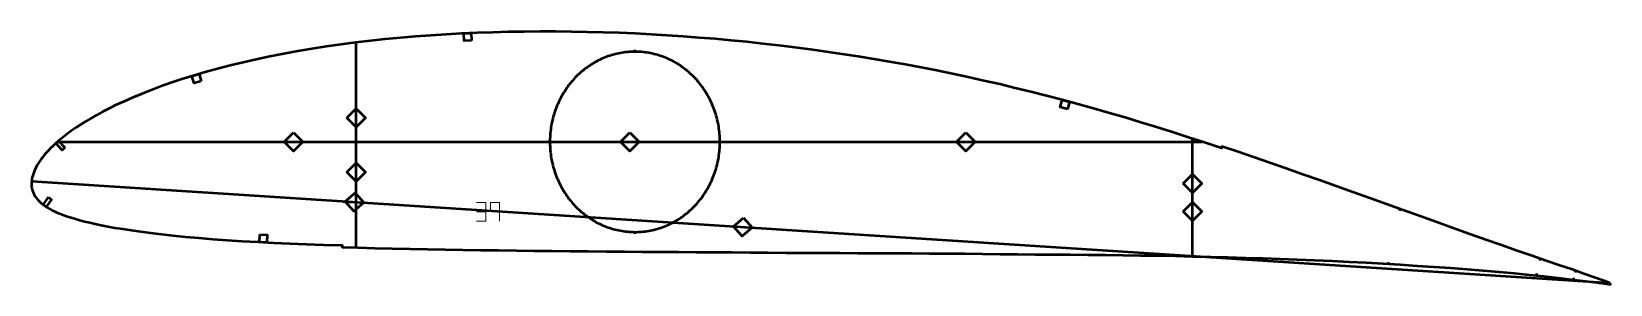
# Model space of a CAD drawing. Header units: metres. Extents: x 9 to 859, y 123 to 259.
import ezdxf

# ---------------------------------------------------------------- set-up
doc = ezdxf.new("R2010")
doc.units = ezdxf.units.M
doc.layers.add('Layer', color=1, linetype='Continuous', lineweight=50)
doc.layers.add('NumLabel', color=1, linetype='Continuous', lineweight=15)

msp = doc.modelspace()

# ---------------------------------------------------------------- linework, layer by layer
at = {"layer": 'Layer', "color": 7}
for p, q in [((183.99, 143.11), (183.99, 253.44)), ((183.99, 206.88), (183.99, 218.88)), ((23.28, 200), (639.17, 200)), ((144.36, 200), (156.36, 200)), ((325.23, 200), (337.23, 200)), ((506.09, 200), (518.09, 200)), ((633.99, 138.37), (633.99, 201.69)), ((183.99, 177.68), (183.99, 189.68)), ((9.47, 178.77), (858.16, 124.18)), ((633.99, 171.58), (633.99, 183.58)), ((177.11, 167.98), (189.09, 167.21)), ((633.99, 156.48), (633.99, 168.48)), ((386.04, 154.55), (398.02, 153.78))]:
    msp.add_line(p, q, dxfattribs=at)
at = {"layer": 'Layer'}
for p, q in [((333.99, 248.52), (333.99, 249.52)), ((288.27, 200), (287.27, 200)), ((379.72, 200), (380.72, 200)), ((745.58, 163.82), (745.25, 162.88)), ((333.99, 151.48), (333.99, 150.48)), ((821, 137.14), (820.68, 136.19)), ((739.35, 135.32), (739.26, 134.33)), ((819.12, 129.06), (819.02, 128.06)), ((839.93, 130.66), (839.6, 129.72)), ((838.98, 126.77), (838.9, 125.77))]:
    msp.add_line(p, q, dxfattribs=at)
for points in [[(858.68, 123.99), (855.49, 125.14), (850.3, 127.01), (844.59, 129.04), (838.37, 131.21), (831.6, 133.52), (824.32, 136), (816.63, 138.64), (808.59, 141.42), (800.28, 144.31), (791.77, 147.31), (783.09, 150.38), (774.28, 153.52), (765.39, 156.7), (756.41, 159.92), (747.39, 163.17), (738.34, 166.43), (729.29, 169.68), (720.25, 172.93), (711.25, 176.15), (702.27, 179.34), (693.34, 182.51), (684.45, 185.63), (675.61, 188.72), (666.81, 191.75), (658.06, 194.74), (649.83, 197.52), (649.51, 196.57), (649.03, 196.73), (640.38, 199.6), (631.77, 202.42), (623.2, 205.17), (614.67, 207.86), (606.16, 210.47), (597.69, 213.03), (589.23, 215.51), (580.78, 217.92), (572.35, 220.27), (563.92, 222.55), (555.5, 224.76), (547.08, 226.9), (538.65, 228.98), (530.23, 230.98), (521.79, 232.92), (513.35, 234.79), (504.91, 236.59), (496.45, 238.32), (487.99, 239.98), (479.52, 241.58), (471.03, 243.11), (462.54, 244.57), (454.04, 245.96), (445.53, 247.28), (437.02, 248.53), (428.49, 249.71), (419.95, 250.83), (411.4, 251.87), (402.84, 252.85), (394.26, 253.76), (385.68, 254.6), (377.09, 255.37), (368.49, 256.08), (359.88, 256.72), (351.29, 257.3), (342.69, 257.8), (334.09, 258.24), (325.51, 258.6), (316.94, 258.9), (308.38, 259.12), (299.84, 259.28), (291.32, 259.36), (282.82, 259.37), (274.35, 259.3), (265.9, 259.16), (257.48, 258.94), (249.1, 258.65), (240.75, 258.28), (232.44, 257.83), (224.18, 257.3), (215.97, 256.69), (207.81, 255.99), (199.7, 255.21), (191.66, 254.35), (183.68, 253.41), (175.78, 252.38), (167.96, 251.26), (160.22, 250.05), (152.58, 248.76), (145.03, 247.38), (137.61, 245.92), (130.31, 244.39), (123.16, 242.76), (116.17, 241.07), (109.36, 239.31), (102.76, 237.48), (96.36, 235.6), (90.2, 233.67), (84.31, 231.71), (78.68, 229.72), (73.34, 227.72), (68.3, 225.73), (63.57, 223.75), (59.14, 221.8), (55, 219.87), (51.16, 218), (47.6, 216.17), (44.31, 214.39), (41.26, 212.66), (38.44, 210.98), (35.84, 209.35), (33.43, 207.77), (31.21, 206.24), (29.15, 204.75), (27.24, 203.3), (25.48, 201.89), (23.85, 200.51), (22.35, 199.16), (20.95, 197.83), (19.65, 196.53), (18.44, 195.27), (17.31, 194.03), (16.26, 192.83), (15.3, 191.67), (14.42, 190.54), (13.63, 189.42), (12.93, 188.3), (12.29, 187.2), (11.73, 186.1), (11.22, 185.02), (10.78, 183.96), (10.39, 182.92), (10.07, 181.9), (9.81, 180.91), (9.62, 179.93), (9.49, 178.97), (9.42, 177.95), (9.41, 177.08), (9.45, 176.13), (9.57, 175.18), (9.75, 174.24), (10.03, 173.3), (10.39, 172.38), (10.86, 171.45), (11.42, 170.54), (12.06, 169.64), (12.79, 168.76), (13.61, 167.91), (14.51, 167.08), (15.5, 166.27), (16.58, 165.49), (17.76, 164.73), (19.03, 163.99), (20.38, 163.26), (21.84, 162.55), (23.39, 161.86), (25.05, 161.18), (26.83, 160.51), (28.74, 159.85), (30.79, 159.2), (32.99, 158.54), (35.35, 157.88), (37.9, 157.22), (40.66, 156.56), (43.64, 155.88), (46.88, 155.2), (50.41, 154.51), (54.25, 153.81), (58.43, 153.11), (63, 152.4), (67.98, 151.69), (73.38, 150.98), (79.23, 150.27), (85.52, 149.59), (92.23, 148.92), (99.35, 148.29), (106.84, 147.69), (114.67, 147.13), (122.77, 146.61), (131.12, 146.14), (139.68, 145.71), (148.43, 145.32), (157.34, 144.97), (166.4, 144.66), (175.6, 144.37), (176.58, 144.34), (176.55, 143.34), (184.85, 143.08), (194.14, 142.82), (203.47, 142.6), (212.87, 142.42), (222.35, 142.26), (231.9, 142.1), (241.48, 141.94), (251.07, 141.78), (260.64, 141.63), (270.21, 141.51), (279.82, 141.41), (289.49, 141.32), (299.18, 141.23), (308.9, 141.14), (318.62, 141.06), (328.34, 140.97), (338.04, 140.88), (347.72, 140.8), (357.39, 140.74), (367.05, 140.68), (376.71, 140.62), (386.38, 140.54), (396.04, 140.47), (405.7, 140.4), (415.37, 140.34), (425.05, 140.29), (434.71, 140.23), (444.35, 140.19), (453.98, 140.15), (463.59, 140.13), (473.19, 140.09), (482.78, 140.03), (492.37, 139.96), (501.96, 139.89), (511.52, 139.82), (521.02, 139.73), (530.5, 139.61), (539.96, 139.49), (549.37, 139.39), (558.79, 139.33), (568.23, 139.29), (577.65, 139.22), (587.1, 139.11), (596.58, 139), (606.05, 138.88), (615.47, 138.75), (624.83, 138.58), (634.21, 138.36), (643.62, 138.12), (653.05, 137.88), (662.44, 137.63), (671.76, 137.36), (681.04, 137.03), (690.36, 136.66), (699.7, 136.27), (709.02, 135.88), (718.25, 135.47), (727.38, 135.02), (736.49, 134.5), (745.63, 133.93), (754.78, 133.34), (763.87, 132.74), (772.84, 132.11), (781.68, 131.44), (790.39, 130.73), (798.94, 130), (807.27, 129.24), (815.33, 128.45), (823.07, 127.63), (830.46, 126.78), (837.47, 125.95), (843.99, 125.16), (849.98, 124.41), (855.45, 123.7), (858.81, 123.26)], [(379.72, 200), (379.71, 201.02), (379.68, 202.04), (379.63, 203.06), (379.55, 204.07), (379.46, 205.09), (379.35, 206.1), (379.22, 207.11), (379.07, 208.12), (378.9, 209.12), (378.71, 210.12), (378.5, 211.12), (378.27, 212.11), (378.02, 213.09), (377.75, 214.07), (377.46, 215.04), (377.16, 216.01), (376.83, 216.97), (376.48, 217.92), (376.12, 218.86), (375.74, 219.8), (375.34, 220.73), (374.92, 221.64), (374.48, 222.55), (374.02, 223.45), (373.55, 224.34), (373.06, 225.21), (372.55, 226.08), (372.03, 226.93), (371.49, 227.77), (370.93, 228.6), (370.35, 229.42), (369.76, 230.23), (369.16, 231.02), (368.53, 231.79), (367.9, 232.56), (367.25, 233.31), (366.58, 234.04), (365.9, 234.76), (365.2, 235.46), (364.49, 236.15), (363.77, 236.82), (363.04, 237.48), (362.29, 238.12), (361.53, 238.74), (360.75, 239.35), (359.97, 239.93), (359.17, 240.5), (358.36, 241.06), (357.55, 241.59), (356.72, 242.11), (355.88, 242.61), (355.03, 243.08), (354.17, 243.54), (353.31, 243.98), (352.43, 244.4), (351.55, 244.81), (350.66, 245.19), (349.76, 245.55), (348.85, 245.89), (347.94, 246.21), (347.02, 246.51), (346.1, 246.79), (345.17, 247.05), (344.24, 247.29), (343.3, 247.51), (342.35, 247.71), (341.41, 247.88), (340.46, 248.04), (339.51, 248.17), (338.55, 248.28), (337.59, 248.37), (336.64, 248.44), (335.68, 248.49), (334.72, 248.52), (333.75, 248.52), (332.79, 248.51), (331.83, 248.47), (330.87, 248.41), (329.92, 248.33), (328.96, 248.23), (328.01, 248.11), (327.06, 247.96), (326.11, 247.8), (325.16, 247.61), (324.22, 247.4), (323.29, 247.17), (322.35, 246.93), (321.43, 246.66), (320.51, 246.36), (319.59, 246.05), (318.68, 245.72), (317.78, 245.37), (316.89, 245), (316, 244.61), (315.12, 244.2), (314.25, 243.77), (313.39, 243.32), (312.53, 242.85), (311.69, 242.36), (310.86, 241.85), (310.03, 241.33), (309.22, 240.78), (308.42, 240.22), (307.63, 239.64), (306.85, 239.05), (306.08, 238.43), (305.33, 237.8), (304.59, 237.15), (303.86, 236.49), (303.14, 235.81), (302.44, 235.11), (301.75, 234.4), (301.08, 233.67), (300.42, 232.93), (299.77, 232.18), (299.14, 231.41), (298.53, 230.62), (297.93, 229.83), (297.35, 229.01), (296.78, 228.19), (296.23, 227.35), (295.7, 226.51), (295.18, 225.65), (294.68, 224.78), (294.2, 223.89), (293.74, 223), (293.29, 222.1), (292.86, 221.18), (292.45, 220.26), (292.06, 219.33), (291.69, 218.39), (291.33, 217.44), (290.99, 216.49), (290.68, 215.53), (290.38, 214.56), (290.1, 213.58), (289.84, 212.6), (289.6, 211.61), (289.38, 210.62), (289.18, 209.62), (289, 208.62), (288.84, 207.62), (288.7, 206.61), (288.58, 205.6), (288.48, 204.58), (288.4, 203.57), (288.34, 202.55), (288.3, 201.53), (288.28, 200.51), (288.28, 199.49), (288.3, 198.47), (288.34, 197.45), (288.4, 196.43), (288.48, 195.42), (288.58, 194.4), (288.7, 193.39), (288.84, 192.38), (289, 191.38), (289.18, 190.38), (289.38, 189.38), (289.6, 188.39), (289.84, 187.4), (290.1, 186.42), (290.38, 185.44), (290.68, 184.47), (290.99, 183.51), (291.33, 182.56), (291.69, 181.61), (292.06, 180.67), (292.45, 179.74), (292.86, 178.82), (293.29, 177.9), (293.74, 177), (294.2, 176.11), (294.68, 175.22), (295.18, 174.35), (295.7, 173.49), (296.23, 172.65), (296.78, 171.81), (297.35, 170.99), (297.93, 170.17), (298.53, 169.38), (299.14, 168.59), (299.77, 167.82), (300.42, 167.07), (301.08, 166.33), (301.75, 165.6), (302.44, 164.89), (303.14, 164.19), (303.86, 163.51), (304.59, 162.85), (305.33, 162.2), (306.08, 161.57), (306.85, 160.95), (307.63, 160.36), (308.42, 159.78), (309.22, 159.22), (310.03, 158.67), (310.86, 158.15), (311.69, 157.64), (312.53, 157.15), (313.39, 156.68), (314.25, 156.23), (315.12, 155.8), (316, 155.39), (316.89, 155), (317.78, 154.63), (318.68, 154.28), (319.59, 153.95), (320.51, 153.64), (321.43, 153.34), (322.35, 153.07), (323.29, 152.83), (324.22, 152.6), (325.16, 152.39), (326.11, 152.2), (327.06, 152.04), (328.01, 151.89), (328.96, 151.77), (329.92, 151.67), (330.87, 151.59), (331.83, 151.53), (332.79, 151.49), (333.75, 151.48), (334.72, 151.48), (335.68, 151.51), (336.64, 151.56), (337.59, 151.63), (338.55, 151.72), (339.51, 151.83), (340.46, 151.96), (341.41, 152.12), (342.35, 152.29), (343.3, 152.49), (344.24, 152.71), (345.17, 152.95), (346.1, 153.21), (347.02, 153.49), (347.94, 153.79), (348.85, 154.11), (349.76, 154.45), (350.66, 154.81), (351.55, 155.19), (352.43, 155.6), (353.31, 156.02), (354.17, 156.46), (355.03, 156.92), (355.88, 157.39), (356.72, 157.89), (357.55, 158.41), (358.36, 158.94), (359.17, 159.5), (359.97, 160.07), (360.75, 160.65), (361.53, 161.26), (362.29, 161.88), (363.04, 162.52), (363.77, 163.18), (364.49, 163.85), (365.2, 164.54), (365.9, 165.24), (366.58, 165.96), (367.25, 166.69), (367.9, 167.44), (368.53, 168.21), (369.16, 168.98), (369.76, 169.77), (370.35, 170.58), (370.93, 171.4), (371.49, 172.23), (372.03, 173.07), (372.55, 173.92), (373.06, 174.79), (373.55, 175.66), (374.02, 176.55), (374.48, 177.45), (374.92, 178.36), (375.34, 179.27), (375.74, 180.2), (376.12, 181.14), (376.48, 182.08), (376.83, 183.03), (377.16, 183.99), (377.46, 184.96), (377.75, 185.93), (378.02, 186.91), (378.27, 187.89), (378.5, 188.88), (378.71, 189.88), (378.9, 190.88), (379.07, 191.88), (379.22, 192.89), (379.35, 193.9), (379.46, 194.91), (379.55, 195.93), (379.63, 196.94), (379.68, 197.96), (379.71, 198.98), (379.72, 200)]]:
    msp.add_lwpolyline(points, close=True, dxfattribs=at)
for points in [[(246.11, 254.51), (242.11, 254.33), (241.94, 258.33), (245.93, 258.51), (246.11, 254.51)], [(100.65, 232.69), (96.81, 231.56), (95.68, 235.4), (99.52, 236.53), (100.65, 232.69)], [(566.68, 217.66), (562.82, 218.7), (563.87, 222.56), (567.73, 221.52), (566.68, 217.66)], [(178.99, 212.88), (183.99, 217.88), (188.99, 212.88), (183.99, 207.88), (178.99, 212.88)], [(150.36, 205), (155.36, 200), (150.36, 195), (145.36, 200), (150.36, 205)], [(331.23, 205), (336.23, 200), (331.23, 195), (326.23, 200), (331.23, 205)], [(512.09, 205), (517.09, 200), (512.09, 195), (507.09, 200), (512.09, 205)], [(27.3, 196.89), (25.81, 195.55), (22.47, 199.27), (23.96, 200.61), (27.3, 196.89)], [(178.99, 183.68), (183.99, 188.68), (188.99, 183.68), (183.99, 178.68), (178.99, 183.68)], [(628.99, 177.58), (633.99, 182.58), (638.99, 177.58), (633.99, 172.58), (628.99, 177.58)], [(18.56, 170.23), (20.19, 169.06), (17.27, 165), (15.65, 166.17), (18.56, 170.23)], [(183.42, 172.59), (188.09, 167.28), (182.78, 162.61), (178.11, 167.92), (183.42, 172.59)], [(628.99, 162.48), (633.99, 167.48), (638.99, 162.48), (633.99, 157.48), (628.99, 162.48)], [(392.35, 159.15), (397.02, 153.84), (391.71, 149.17), (387.04, 154.48), (392.35, 159.15)], [(132.2, 150.09), (136.19, 149.89), (135.99, 145.89), (132, 146.09), (132.2, 150.09)]]:
    msp.add_lwpolyline(points, dxfattribs=at)
at = {"layer": 'NumLabel', "color": 1}
for points in [[(248.73, 167.37), (253.73, 167.37), (253.73, 162.37), (248.73, 162.37), (253.73, 162.37), (253.73, 157.37), (248.73, 157.37)], [(256.23, 162.37), (256.23, 167.37), (261.23, 167.37), (261.23, 157.37)]]:
    msp.add_lwpolyline(points, dxfattribs=at)

doc.saveas('drawing.dxf')
